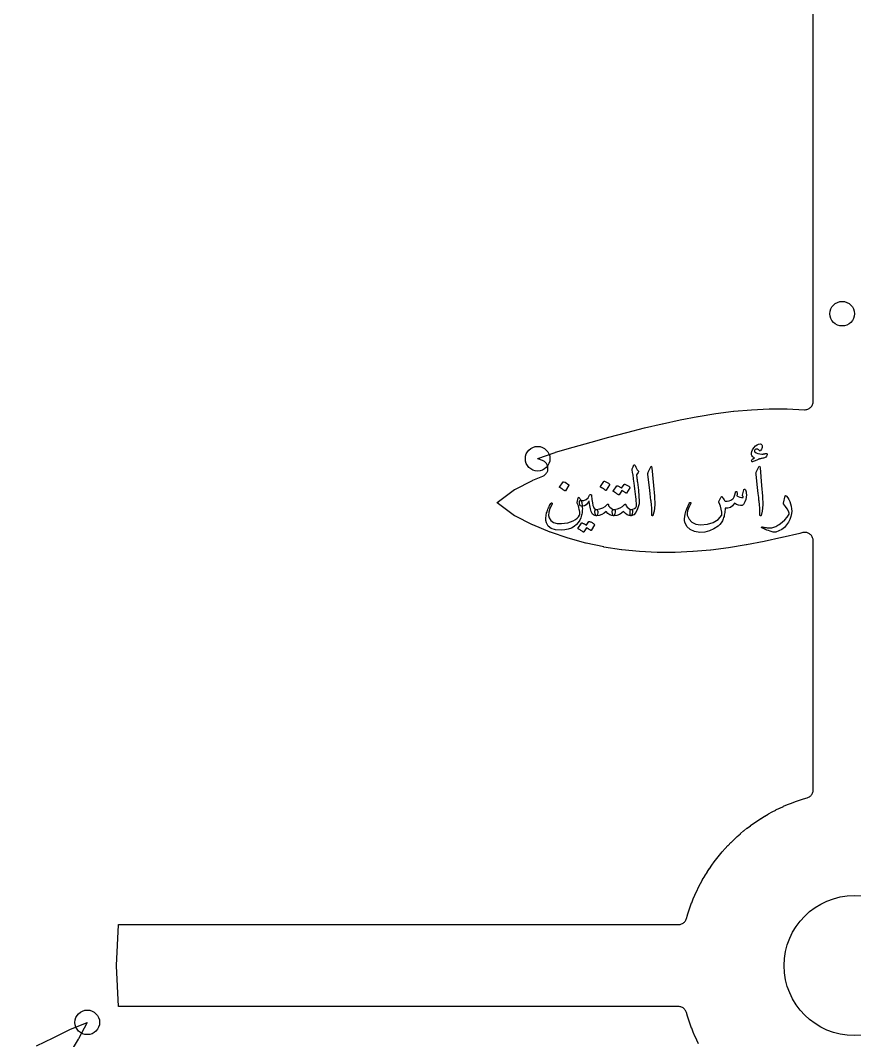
# Model space of a CAD drawing. Header units: millimetres. Extents: x -61 to 61, y -61 to 61.
# Drawn here: x -24.72 to 0.01, y -2.22 to 28.02 of the extents above; entities that cross this region are included whole.
import ezdxf

# ---------------------------------------------------------------- set-up
doc = ezdxf.new("R2010")
doc.units = ezdxf.units.MM
for name, color, linetype in [('CUT_INNER', 6, 'Continuous'), ('ENGRAVE', 7, 'Continuous'), ('TEXT', 5, 'Continuous')]:
    doc.layers.add(name, color=color, linetype=linetype)

msp = doc.modelspace()

# ---------------------------------------------------------------- linework, layer by layer
at = {"layer": 'CUT_INNER'}
for points in [[(-4.6131, -2.3203), (-4.6673, -2.2092), (-4.6686, -2.2064), (-4.7201, -2.094), (-4.7214, -2.0912), (-4.7701, -1.9775), (-4.7713, -1.9747), (-4.8172, -1.8598), (-4.8183, -1.857), (-4.8614, -1.7411), (-4.8624, -1.7382), (-4.9026, -1.6212), (-4.9036, -1.6183), (-4.9409, -1.5004), (-4.9418, -1.4975), (-4.9714, -1.3954), (-4.9795, -1.372), (-4.9899, -1.3494), (-5.0024, -1.3281), (-5.017, -1.308), (-5.0334, -1.2896), (-5.0517, -1.2728), (-5.0715, -1.2579), (-5.0927, -1.2451), (-5.115, -1.2344), (-5.1383, -1.226), (-5.1623, -1.2199), (-5.1868, -1.2162), (-5.2115, -1.215), (-21.8058, -1.215), (-21.8115, -1.2147), (-21.8121, -1.2091), (-21.8712, -0.0061), (-21.8712, 0.0061), (-21.8121, 1.2091), (-21.8115, 1.2147), (-21.8058, 1.215), (-5.2115, 1.215), (-5.1868, 1.2162), (-5.1623, 1.2199), (-5.1383, 1.226), (-5.115, 1.2344), (-5.0927, 1.2451), (-5.0715, 1.2579), (-5.0517, 1.2728), (-5.0334, 1.2896), (-5.017, 1.308), (-5.0024, 1.3281), (-4.9899, 1.3494), (-4.9795, 1.372), (-4.9714, 1.3954), (-4.9418, 1.4975), (-4.9409, 1.5004), (-4.9036, 1.6183), (-4.9026, 1.6212), (-4.8624, 1.7382), (-4.8614, 1.7411), (-4.8183, 1.857), (-4.8172, 1.8598), (-4.7713, 1.9747), (-4.7701, 1.9775), (-4.7214, 2.0912), (-4.7201, 2.094), (-4.6686, 2.2064), (-4.6673, 2.2092), (-4.6131, 2.3203), (-4.6117, 2.323), (-4.5547, 2.4328), (-4.5533, 2.4355), (-4.4937, 2.5439), (-4.4921, 2.5465), (-4.4299, 2.6534), (-4.4283, 2.656), (-4.3634, 2.7613), (-4.3618, 2.7639), (-4.2943, 2.8675), (-4.2926, 2.8701), (-4.2227, 2.9721), (-4.2209, 2.9746), (-4.1485, 3.0748), (-4.1466, 3.0773), (-4.0718, 3.1757), (-4.0699, 3.1781), (-3.9926, 3.2747), (-3.9906, 3.277), (-3.911, 3.3716), (-3.909, 3.374), (-3.8271, 3.4666), (-3.825, 3.4689), (-3.7409, 3.5595), (-3.7388, 3.5617), (-3.6524, 3.6502), (-3.6502, 3.6524), (-3.5617, 3.7388), (-3.5595, 3.7409), (-3.4689, 3.825), (-3.4666, 3.8271), (-3.374, 3.909), (-3.3716, 3.911), (-3.277, 3.9906), (-3.2747, 3.9926), (-3.1781, 4.0699), (-3.1757, 4.0718), (-3.0773, 4.1466), (-3.0748, 4.1485), (-2.9746, 4.2209), (-2.9721, 4.2227), (-2.8701, 4.2926), (-2.8675, 4.2943), (-2.7639, 4.3618), (-2.7613, 4.3634), (-2.656, 4.4283), (-2.6534, 4.4299), (-2.5465, 4.4921), (-2.5439, 4.4937), (-2.4355, 4.5533), (-2.4328, 4.5547), (-2.323, 4.6117), (-2.3203, 4.6131), (-2.2092, 4.6673), (-2.2064, 4.6686), (-2.094, 4.7201), (-2.0912, 4.7214), (-1.9775, 4.7701), (-1.9747, 4.7713), (-1.8598, 4.8172), (-1.857, 4.8183), (-1.7411, 4.8614), (-1.7382, 4.8624), (-1.6212, 4.9026), (-1.6183, 4.9036), (-1.5004, 4.9409), (-1.4975, 4.9418), (-1.3954, 4.9714), (-1.372, 4.9795), (-1.3494, 4.9899), (-1.3281, 5.0024), (-1.308, 5.017), (-1.2896, 5.0334), (-1.2728, 5.0517), (-1.2579, 5.0715), (-1.2451, 5.0927), (-1.2344, 5.115), (-1.226, 5.1383), (-1.2199, 5.1623), (-1.2162, 5.1868), (-1.215, 5.2115), (-1.215, 12.5916), (-1.2161, 12.6155), (-1.2196, 12.6392), (-1.2252, 12.6624), (-1.2331, 12.685), (-1.2431, 12.7068), (-1.2551, 12.7274), (-1.269, 12.7469), (-1.2848, 12.7649), (-1.3022, 12.7813), (-1.321, 12.796), (-1.3412, 12.8088), (-1.3626, 12.8197), (-1.3848, 12.8284), (-1.4078, 12.835), (-1.4313, 12.8394), (-1.4552, 12.8414), (-1.4791, 12.8412), (-1.5029, 12.8387), (-1.5263, 12.834), (-1.6105, 12.8127), (-1.6123, 12.8122), (-2.1385, 12.6876), (-2.1408, 12.687), (-2.6664, 12.5733), (-2.6694, 12.5727), (-3.1944, 12.4722), (-3.198, 12.4716), (-3.7224, 12.3868), (-3.7265, 12.3862), (-4.2503, 12.3194), (-4.2551, 12.3188), (-4.7783, 12.2722), (-4.7836, 12.2718), (-5.3063, 12.2473), (-5.3121, 12.2472), (-5.8344, 12.2468), (-5.8406, 12.2469), (-6.3625, 12.2723), (-6.369, 12.2728), (-6.8906, 12.3255), (-6.8974, 12.3264), (-7.4188, 12.4078), (-7.4257, 12.4091), (-7.947, 12.5207), (-7.954, 12.5224), (-8.4752, 12.6657), (-8.4823, 12.6679), (-9.0032, 12.8452), (-9.0108, 12.8481), (-9.5308, 13.0633), (-9.5396, 13.0673), (-10.0589, 13.3309), (-10.0635, 13.3334), (-10.0678, 13.3364), (-10.5869, 13.7206), (-10.5914, 13.7242), (-10.5869, 13.7279), (-10.0678, 14.1121), (-10.0635, 14.1151), (-10.0589, 14.1176), (-9.5396, 14.3812), (-9.5308, 14.3852), (-9.2324, 14.5087), (-9.2098, 14.5194), (-9.1884, 14.5323), (-9.1683, 14.5474), (-9.1499, 14.5643), (-9.1333, 14.583), (-9.1186, 14.6032), (-9.106, 14.6249), (-9.0956, 14.6477), (-9.0875, 14.6714), (-9.0819, 14.6958), (-9.0788, 14.7206), (-9.0781, 14.7456), (-9.0799, 14.7706), (-9.0843, 14.7952), (-9.0911, 14.8193), (-9.1002, 14.8426), (-9.1116, 14.8649), (-9.1252, 14.8859), (-9.1409, 14.9055), (-9.1584, 14.9234), (-9.1776, 14.9394), (-9.1983, 14.9534), (-9.2204, 14.9653), (-9.2435, 14.975), (-9.3794, 15.0238), (-9.3845, 15.026), (-9.3794, 15.0281), (-8.8606, 15.2145), (-8.8535, 15.2169), (-8.3295, 15.3704), (-8.3282, 15.3708), (-7.8014, 15.5191), (-7.2733, 15.6638), (-6.7447, 15.8039), (-6.7434, 15.8043), (-6.2167, 15.9375), (-6.2149, 15.938), (-5.6887, 16.0626), (-5.6863, 16.0632), (-5.1607, 16.1769), (-5.1578, 16.1775), (-4.6328, 16.278), (-4.6292, 16.2786), (-4.1048, 16.3634), (-4.1007, 16.364), (-3.5768, 16.4309), (-3.5721, 16.4314), (-3.0489, 16.478), (-3.0436, 16.4784), (-2.5208, 16.5029), (-2.5151, 16.503), (-1.9928, 16.5034), (-1.9866, 16.5033), (-1.4771, 16.4785), (-1.4518, 16.4786), (-1.4267, 16.4812), (-1.4019, 16.4863), (-1.3778, 16.4939), (-1.3546, 16.5039), (-1.3325, 16.5162), (-1.3117, 16.5307), (-1.2926, 16.5472), (-1.2752, 16.5655), (-1.2597, 16.5856), (-1.2463, 16.607), (-1.2352, 16.6297), (-1.2264, 16.6535), (-1.2201, 16.6779), (-1.2163, 16.703), (-1.215, 16.7282), (-1.215, 28.8649)], [(-24.2446, -2.3829), (-23.7531, -2.1382), (-23.7519, -2.1376), (-23.2606, -1.8995), (-23.2537, -1.8964), (-22.7437, -1.686), (-22.7389, -1.6843), (-22.7413, -1.6894), (-23.0004, -2.1759), (-23.0042, -2.1824), (-23.2893, -2.648)]]:
    msp.add_lwpolyline(points, dxfattribs=at)
msp.add_circle((0, 0), 2.075, dxfattribs=at)
at = {"layer": 'ENGRAVE'}
for centre, radius in [((0, 17.3597), 40.0734), ((-0.356, 19.325), 0.3645), ((-9.3854, 15.026), 0.3645), ((-22.7383, -1.6838), 0.3645)]:
    msp.add_circle(centre, radius, dxfattribs=at)
at = {"layer": 'TEXT'}
for points in [[(-2.6563, 15.05), (-2.6839, 15.0448), (-2.7095, 15.0399), (-2.7331, 15.0353), (-2.7548, 15.0309), (-2.7743, 15.0267), (-2.7916, 15.0225), (-2.8066, 15.0182), (-2.8193, 15.014), (-2.8323, 15.0092), (-2.8479, 15.0031), (-2.8662, 14.9959), (-2.8871, 14.9875), (-2.9107, 14.9778), (-2.9369, 14.9666), (-2.9657, 14.954), (-2.9972, 14.9399), (-3.0101, 14.9356), (-3.0211, 14.9356), (-3.0302, 14.9399), (-3.0375, 14.9483), (-3.0418, 14.9691), (-3.0295, 14.9933), (-3.0006, 15.021), (-2.9549, 15.0521), (-2.9898, 15.072), (-3.0163, 15.0934), (-3.0343, 15.1164), (-3.0438, 15.1411), (-3.0457, 15.1875), (-3.0343, 15.2379), (-3.0097, 15.2923), (-2.9718, 15.3507), (-2.9267, 15.403), (-2.8802, 15.4391), (-2.8325, 15.4591), (-2.7833, 15.463), (-2.7559, 15.4561), (-2.7373, 15.4418), (-2.7274, 15.4201), (-2.7262, 15.391), (-2.7309, 15.3595), (-2.7389, 15.3306), (-2.75, 15.3044), (-2.7643, 15.2808), (-2.7786, 15.2643), (-2.7918, 15.257), (-2.804, 15.259), (-2.8151, 15.2702), (-2.8278, 15.287), (-2.8426, 15.2994), (-2.8596, 15.3072), (-2.8786, 15.3105), (-2.8986, 15.3105), (-2.9162, 15.3062), (-2.9315, 15.2978), (-2.9443, 15.2851), (-2.9537, 15.2697), (-2.9565, 15.2554), (-2.9526, 15.2422), (-2.9422, 15.23), (-2.903, 15.201), (-2.8553, 15.1797), (-2.7992, 15.1661), (-2.7346, 15.1601), (-2.729, 15.1603), (-2.7227, 15.1609), (-2.7158, 15.1619), (-2.7082, 15.1633), (-2.6999, 15.1649), (-2.691, 15.1667), (-2.6814, 15.1687), (-2.6711, 15.1707), (-2.66, 15.1728), (-2.6499, 15.1747), (-2.6409, 15.1765), (-2.633, 15.1781), (-2.626, 15.1795), (-2.6197, 15.1805), (-2.6143, 15.1811), (-2.6097, 15.1813), (-2.6009, 15.1804), (-2.5938, 15.1776), (-2.5882, 15.173), (-2.5843, 15.1665), (-2.5818, 15.1602), (-2.5806, 15.1543), (-2.5807, 15.1486), (-2.5822, 15.1432), (-2.6027, 15.1048), (-2.6219, 15.0765), (-2.6397, 15.0582), (-2.6563, 15.05)], [(-6.5784, 14.7281), (-6.5641, 14.7626), (-6.553, 14.79), (-6.5451, 14.8103), (-6.5403, 14.8234), (-6.5366, 14.8317), (-6.5318, 14.8377), (-6.526, 14.8413), (-6.5191, 14.8424), (-6.5113, 14.8411), (-6.5048, 14.8371), (-6.4997, 14.8305), (-6.4958, 14.8213), (-6.4782, 14.7759), (-6.4572, 14.735), (-6.4327, 14.6986), (-6.4048, 14.6667), (-6.397, 14.6565), (-6.3947, 14.645), (-6.398, 14.6321), (-6.4069, 14.618), (-6.4535, 14.5523), (-6.4503, 14.5229), (-6.4471, 14.4941), (-6.444, 14.4657), (-6.4408, 14.4379), (-6.4376, 14.4107), (-6.4344, 14.3839), (-6.4312, 14.3577), (-6.4281, 14.3321), (-6.3988, 14.0943), (-6.381, 13.9085), (-6.3745, 13.7745), (-6.3794, 13.6925), (-6.4193, 13.5436), (-6.4715, 13.4336), (-6.5358, 13.3625), (-6.6123, 13.3303), (-6.6144, 13.3303), (-6.6166, 13.3303), (-6.6187, 13.3303), (-6.6208, 13.3303), (-6.6334, 13.3422), (-6.6414, 13.3695), (-6.645, 13.4121), (-6.6441, 13.4701), (-6.6421, 13.4916), (-6.6361, 13.5072), (-6.6262, 13.517), (-6.6123, 13.5209), (-6.5586, 13.5317), (-6.5138, 13.5511), (-6.4781, 13.5793), (-6.4514, 13.6162), (-6.4532, 13.6606), (-6.4564, 13.711), (-6.4611, 13.7675), (-6.4673, 13.8301), (-6.4747, 13.8986), (-6.4834, 13.9726), (-6.4933, 14.0521), (-6.5043, 14.1372), (-6.5145, 14.2209), (-6.5239, 14.2961), (-6.5325, 14.3628), (-6.5403, 14.421), (-6.5471, 14.4708), (-6.5525, 14.5121), (-6.5566, 14.5449), (-6.5594, 14.5692), (-6.5806, 14.69), (-6.5812, 14.7019), (-6.5811, 14.7122), (-6.5802, 14.7209), (-6.5784, 14.7281)], [(-6.0532, 14.7493), (-6.033, 14.7884), (-6.0167, 14.8022), (-6.0044, 14.7906), (-5.996, 14.7535), (-5.9473, 14.2346), (-5.9183, 13.9162), (-5.9119, 13.6618), (-5.9279, 13.4714), (-5.9664, 13.3452), (-5.9734, 13.3348), (-5.9796, 13.3293), (-5.9851, 13.3285), (-5.9897, 13.3325), (-5.9934, 13.3387), (-5.996, 13.3467), (-5.9976, 13.3567), (-5.9982, 13.3685), (-5.9982, 13.4602), (-6.0024, 13.5575), (-6.0109, 13.6603), (-6.0236, 13.7687), (-6.0264, 13.797), (-6.0347, 13.8736), (-6.0486, 13.9982), (-6.068, 14.1711), (-6.1146, 14.5544), (-6.1157, 14.5748), (-6.1146, 14.5936), (-6.1115, 14.6108), (-6.1062, 14.6264)], [(-2.849, 14.7493), (-2.8287, 14.7884), (-2.8125, 14.8022), (-2.8002, 14.7906), (-2.7918, 14.7535), (-2.7431, 14.2346), (-2.7141, 13.9162), (-2.7076, 13.6618), (-2.7236, 13.4714), (-2.7622, 13.3452), (-2.7692, 13.3348), (-2.7754, 13.3293), (-2.7808, 13.3285), (-2.7855, 13.3325), (-2.7892, 13.3387), (-2.7918, 13.3467), (-2.7934, 13.3567), (-2.7939, 13.3685), (-2.7939, 13.4602), (-2.7982, 13.5575), (-2.8066, 13.6603), (-2.8193, 13.7687), (-2.8221, 13.797), (-2.8305, 13.8736), (-2.8444, 13.9982), (-2.8638, 14.1711), (-2.9104, 14.5544), (-2.9115, 14.5748), (-2.9104, 14.5936), (-2.9072, 14.6108), (-2.9019, 14.6264)], [(-8.6306, 14.3384), (-8.6279, 14.3411), (-8.6242, 14.3426), (-8.6195, 14.3432), (-8.6136, 14.3426), (-8.5725, 14.326), (-8.5337, 14.3056), (-8.4973, 14.2815), (-8.4633, 14.2537), (-8.46, 14.2495), (-8.4585, 14.2452), (-8.4589, 14.241), (-8.4612, 14.2368), (-8.5607, 14.0758), (-8.5644, 14.072), (-8.5692, 14.071), (-8.575, 14.073), (-8.5819, 14.0779), (-8.5878, 14.0822), (-8.5972, 14.0885), (-8.6101, 14.097), (-8.6263, 14.1076), (-8.6463, 14.1203), (-8.6703, 14.1351), (-8.6982, 14.152), (-8.7301, 14.1711), (-8.7344, 14.1743), (-8.7365, 14.1775), (-8.7365, 14.1806), (-8.7344, 14.1838)], [(-7.4213, 14.3532), (-7.4187, 14.3559), (-7.415, 14.3575), (-7.4102, 14.358), (-7.4044, 14.3575), (-7.3632, 14.3408), (-7.3244, 14.3204), (-7.288, 14.2963), (-7.254, 14.2685), (-7.2507, 14.2643), (-7.2492, 14.26), (-7.2496, 14.2558), (-7.2519, 14.2516), (-7.3514, 14.0906), (-7.3551, 14.0868), (-7.3599, 14.0859), (-7.3657, 14.0878), (-7.3726, 14.0927), (-7.3786, 14.097), (-7.388, 14.1033), (-7.4008, 14.1118), (-7.4171, 14.1224), (-7.4371, 14.1351), (-7.461, 14.1499), (-7.489, 14.1669), (-7.5209, 14.1859), (-7.5251, 14.1891), (-7.5272, 14.1923), (-7.5272, 14.1955), (-7.5251, 14.1986)], [(-6.8177, 14.2664), (-6.8151, 14.2691), (-6.8114, 14.2706), (-6.8066, 14.2712), (-6.8008, 14.2706), (-6.78, 14.2628), (-6.7598, 14.2542), (-6.7402, 14.2448), (-6.7214, 14.2346), (-6.7031, 14.2235), (-6.6851, 14.2113), (-6.6676, 14.1981), (-6.6504, 14.1838), (-6.6471, 14.1794), (-6.6457, 14.1748), (-6.6461, 14.1699), (-6.6483, 14.1647), (-6.75, 14.0038), (-6.7528, 14.0017), (-6.7569, 14.0017), (-6.7623, 14.0038), (-6.769, 14.008), (-6.7737, 14.0119), (-6.7812, 14.0173), (-6.7917, 14.0241), (-6.805, 14.0324), (-6.8215, 14.0422), (-6.841, 14.0538), (-6.8638, 14.0671), (-6.8898, 14.0822), (-6.9702, 13.9572), (-6.9739, 13.9534), (-6.9787, 13.9524), (-6.9845, 13.9544), (-6.9914, 13.9593), (-6.9974, 13.9636), (-7.0068, 13.9699), (-7.0196, 13.9784), (-7.0359, 13.989), (-7.0559, 14.0017), (-7.0798, 14.0165), (-7.1078, 14.0334), (-7.1397, 14.0525), (-7.143, 14.0557), (-7.1444, 14.0589), (-7.144, 14.062), (-7.1418, 14.0652), (-7.038, 14.2198), (-7.0353, 14.2225), (-7.0316, 14.224), (-7.0269, 14.2246), (-7.0211, 14.224), (-7.0033, 14.2183), (-6.9861, 14.2116), (-6.9694, 14.204), (-6.9533, 14.1955), (-6.9377, 14.1861), (-6.9226, 14.1761), (-6.908, 14.1655), (-6.894, 14.1542)], [(-7.6458, 13.3303), (-7.6883, 13.3405), (-7.7247, 13.3584), (-7.755, 13.3839), (-7.7792, 13.4172), (-7.7985, 13.4639), (-7.8184, 13.5363), (-7.8388, 13.6344), (-7.8597, 13.7581), (-7.861, 13.763), (-7.8629, 13.765), (-7.8653, 13.7641), (-7.8682, 13.7602), (-7.9054, 13.7036), (-7.9492, 13.6607), (-7.9996, 13.6316), (-8.0567, 13.6162), (-8.0892, 13.6182), (-8.1149, 13.6327), (-8.1337, 13.6595), (-8.1456, 13.6988), (-8.1477, 13.7434), (-8.1393, 13.7735), (-8.1202, 13.789), (-8.0905, 13.7899), (-8.014, 13.7884), (-7.9476, 13.8137), (-7.8912, 13.8657), (-7.8449, 13.9445), (-7.8381, 13.9572), (-7.8306, 13.9657), (-7.8222, 13.9699), (-7.8131, 13.9699), (-7.8037, 13.9663), (-7.7967, 13.9599), (-7.7921, 13.9505), (-7.7898, 13.9381), (-7.7767, 13.8135), (-7.7628, 13.7147), (-7.7481, 13.6419), (-7.7326, 13.5951), (-7.7153, 13.5658), (-7.695, 13.5437), (-7.6719, 13.5287), (-7.6458, 13.5209), (-7.6216, 13.5114), (-7.6061, 13.4913), (-7.5993, 13.4606), (-7.6013, 13.4193), (-7.6089, 13.3788), (-7.6188, 13.3505), (-7.6311, 13.3343), (-7.6458, 13.3303)], [(-3.2726, 14.0991), (-3.2688, 14.1084), (-3.2641, 14.115), (-3.2583, 14.119), (-3.2514, 14.1203), (-3.2425, 14.1192), (-3.235, 14.116), (-3.2287, 14.1107), (-3.2238, 14.1033), (-3.2118, 14.0769), (-3.2032, 14.044), (-3.198, 14.0049), (-3.1963, 13.9593), (-3.2009, 13.8849), (-3.2148, 13.8143), (-3.238, 13.7473), (-3.2704, 13.684), (-3.2816, 13.6688), (-3.2937, 13.657), (-3.307, 13.6487), (-3.3213, 13.6438), (-3.373, 13.6405), (-3.4287, 13.6496), (-3.4884, 13.6712), (-3.5521, 13.7052), (-3.6057, 13.6317), (-3.6691, 13.5829), (-3.7423, 13.5587), (-3.8253, 13.5591), (-3.828, 13.5144), (-3.8319, 13.4714), (-3.837, 13.4302), (-3.8433, 13.3907), (-3.8508, 13.3526), (-3.8594, 13.3158), (-3.8693, 13.2801), (-3.8804, 13.2456), (-3.906, 13.1834), (-3.9407, 13.126), (-3.9844, 13.0733), (-4.0371, 13.0254), (-4.1603, 12.9433), (-4.2907, 12.8856), (-4.4282, 12.8522), (-4.5729, 12.8432), (-4.7358, 12.8653), (-4.8646, 12.9232), (-4.9592, 13.0168), (-5.0197, 13.1461), (-5.0279, 13.1927), (-5.0293, 13.2477), (-5.0237, 13.3113), (-5.0113, 13.3833), (-4.9913, 13.4622), (-4.9631, 13.5442), (-4.9267, 13.6295), (-4.8821, 13.7179), (-4.8785, 13.7235), (-4.8741, 13.7274), (-4.869, 13.7298), (-4.863, 13.7306), (-4.8571, 13.7301), (-4.8519, 13.7285), (-4.8475, 13.7258), (-4.844, 13.7221), (-4.8416, 13.7167), (-4.8408, 13.711), (-4.8416, 13.7051), (-4.844, 13.6988), (-4.9006, 13.5812), (-4.9371, 13.4844), (-4.9536, 13.4086), (-4.9498, 13.3536), (-4.8964, 13.2325), (-4.8122, 13.1445), (-4.6973, 13.0896), (-4.5517, 13.0677), (-4.3481, 13.0807), (-4.1758, 13.1323), (-4.0347, 13.2226), (-3.9248, 13.3515), (-3.9252, 13.4365), (-3.9391, 13.5262), (-3.9665, 13.6207), (-4.0074, 13.72), (-4.0126, 13.7301), (-4.0154, 13.7391), (-4.0158, 13.747), (-4.0138, 13.7539), (-4.0024, 13.7775), (-3.9915, 13.7997), (-3.9812, 13.8204), (-3.9714, 13.8397), (-3.9622, 13.8572), (-3.9534, 13.8728), (-3.9452, 13.8863), (-3.9375, 13.8979), (-3.9332, 13.9028), (-3.9285, 13.9048), (-3.9236, 13.9039), (-3.9185, 13.9), (-3.9158, 13.8971), (-3.9121, 13.8926), (-3.9074, 13.8865), (-3.9015, 13.8788), (-3.8949, 13.8696), (-3.8878, 13.8587), (-3.8801, 13.8463), (-3.8719, 13.8323), (-3.8552, 13.8053), (-3.8412, 13.7857), (-3.8298, 13.7735), (-3.8211, 13.7687), (-3.766, 13.7641), (-3.7109, 13.7735), (-3.6559, 13.7969), (-3.6008, 13.8344), (-3.5808, 13.8593), (-3.5611, 13.9), (-3.5416, 13.9567), (-3.5225, 14.0292), (-3.5206, 14.0361), (-3.5172, 14.0419), (-3.5121, 14.0467), (-3.5055, 14.0504), (-3.4993, 14.0528), (-3.4933, 14.0536), (-3.4876, 14.0528), (-3.4822, 14.0504), (-3.4741, 14.0372), (-3.4711, 14.0123), (-3.4731, 13.9757), (-3.4801, 13.9276), (-3.4373, 13.9013), (-3.3917, 13.8841), (-3.3431, 13.8759), (-3.2916, 13.8767), (-3.2923, 13.8922), (-3.2943, 13.9048), (-3.2976, 13.9145), (-3.3022, 13.9212), (-3.3075, 13.9276), (-3.3107, 13.9339), (-3.3117, 13.9403), (-3.3107, 13.9466)], [(-2.0464, 13.9212), (-2.0452, 13.925), (-2.0437, 13.9281), (-2.042, 13.9303), (-2.04, 13.9318), (-2.034, 13.9323), (-2.0268, 13.9297), (-2.0182, 13.9238), (-2.0082, 13.9148), (-1.9696, 13.8689), (-1.9362, 13.8158), (-1.9082, 13.7556), (-1.8854, 13.6882), (-1.8677, 13.6157), (-1.8568, 13.5442), (-1.8528, 13.4738), (-1.8557, 13.4045), (-1.8745, 13.3131), (-1.9055, 13.2255), (-1.9487, 13.1416), (-2.004, 13.0614), (-2.0702, 12.9887), (-2.1459, 12.9295), (-2.2311, 12.8839), (-2.3259, 12.8517), (-2.3513, 12.8463), (-2.3767, 12.8448), (-2.4021, 12.8473), (-2.4276, 12.8538), (-2.4861, 12.8743), (-2.539, 12.8933), (-2.5862, 12.9108), (-2.6277, 12.9269), (-2.6634, 12.9415), (-2.6931, 12.9547), (-2.7168, 12.9664), (-2.7346, 12.9767), (-2.7383, 12.9798), (-2.741, 12.983), (-2.7426, 12.9862), (-2.7431, 12.9894), (-2.7427, 12.9935), (-2.7415, 12.9973), (-2.7395, 13.0009), (-2.7368, 13.0042), (-2.7332, 13.0067), (-2.7288, 13.0079), (-2.7236, 13.0078), (-2.7177, 13.0063), (-2.6814, 12.9966), (-2.6467, 12.9886), (-2.6137, 12.9823), (-2.5822, 12.9777), (-2.552, 12.9749), (-2.5229, 12.9738), (-2.4948, 12.9743), (-2.4678, 12.9767), (-2.4409, 12.981), (-2.413, 12.9875), (-2.3842, 12.9963), (-2.3545, 13.0074), (-2.3238, 13.0208), (-2.2923, 13.0368), (-2.2598, 13.0552), (-2.2264, 13.0762), (-2.1325, 13.1437), (-2.0522, 13.217), (-1.9853, 13.2962), (-1.932, 13.3812), (-1.9285, 13.388), (-1.9267, 13.396), (-1.9264, 13.405), (-1.9278, 13.415), (-1.95, 13.4745), (-1.9849, 13.5405), (-2.0326, 13.6132), (-2.0929, 13.6925), (-2.0956, 13.6975), (-2.0972, 13.702), (-2.0977, 13.706), (-2.0972, 13.7094)], [(-8.1202, 13.828), (-8.1081, 13.8066), (-8.0972, 13.7828), (-8.0874, 13.7563), (-8.0789, 13.7274), (-8.0718, 13.6959), (-8.0665, 13.6615), (-8.0628, 13.6244), (-8.0609, 13.5845), (-8.0597, 13.5435), (-8.0604, 13.5032), (-8.0629, 13.4636), (-8.0672, 13.4246), (-8.0735, 13.3861), (-8.0815, 13.3481), (-8.0915, 13.3104), (-8.1032, 13.2732), (-8.1349, 13.2025), (-8.179, 13.1366), (-8.2355, 13.0754), (-8.3044, 13.019), (-8.385, 12.9714), (-8.4765, 12.9364), (-8.5788, 12.9142), (-8.692, 12.9047), (-8.8539, 12.9143), (-8.9795, 12.9539), (-9.0688, 13.0234), (-9.1219, 13.1228), (-9.1377, 13.1944), (-9.1426, 13.2673), (-9.1366, 13.3416), (-9.1198, 13.4172), (-9.1076, 13.4559), (-9.0944, 13.4937), (-9.0801, 13.5305), (-9.0647, 13.5665), (-9.0483, 13.6016), (-9.0308, 13.6361), (-9.0123, 13.6699), (-8.9927, 13.7031), (-8.9876, 13.7086), (-8.9827, 13.7126), (-8.978, 13.715), (-8.9737, 13.7158), (-8.9678, 13.7151), (-8.9631, 13.7131), (-8.9594, 13.7098), (-8.9567, 13.7052), (-8.9553, 13.6996), (-8.9551, 13.6935), (-8.9563, 13.6869), (-8.9588, 13.6798), (-9.0216, 13.5494), (-9.0573, 13.4378), (-9.0661, 13.345), (-9.0478, 13.271), (-8.9923, 13.1906), (-8.9128, 13.1355), (-8.8091, 13.1059), (-8.6814, 13.1016), (-8.5841, 13.1118), (-8.4935, 13.1297), (-8.4094, 13.1552), (-8.332, 13.1884), (-8.2668, 13.2255), (-8.2134, 13.2647), (-8.1715, 13.306), (-8.1414, 13.3494), (-8.1403, 13.3517), (-8.1393, 13.3544), (-8.1382, 13.3575), (-8.1371, 13.361), (-8.1361, 13.3651), (-8.135, 13.3698), (-8.134, 13.3751), (-8.1329, 13.3812), (-8.1314, 13.3889), (-8.1313, 13.3994), (-8.1325, 13.4127), (-8.135, 13.4288), (-8.1385, 13.4477), (-8.1424, 13.4693), (-8.1469, 13.4937), (-8.152, 13.5209), (-8.1639, 13.5753), (-8.1784, 13.6242), (-8.1956, 13.6675), (-8.2155, 13.7052), (-8.2171, 13.7109), (-8.2176, 13.7174), (-8.2171, 13.7246), (-8.2155, 13.7327), (-8.1795, 13.8661), (-8.1772, 13.8726), (-8.1747, 13.8773), (-8.1719, 13.88), (-8.1689, 13.881), (-8.1668, 13.8816), (-8.1647, 13.8815), (-8.1625, 13.8806), (-8.1604, 13.8788), (-8.1516, 13.8709), (-8.1419, 13.8598), (-8.1314, 13.8455), (-8.1202, 13.828)], [(-7.1291, 13.5209), (-7.1123, 13.5155), (-7.0999, 13.5098), (-7.0921, 13.5039), (-7.0888, 13.4976), (-7.0872, 13.4881), (-7.0867, 13.4765), (-7.0872, 13.4627), (-7.0888, 13.4468), (-7.0969, 13.3959), (-7.1063, 13.3595), (-7.117, 13.3376), (-7.1291, 13.3303), (-7.1862, 13.3384), (-7.2434, 13.3626), (-7.3006, 13.403), (-7.3578, 13.4595), (-7.4123, 13.4078), (-7.4785, 13.369), (-7.5563, 13.3432), (-7.6458, 13.3303), (-7.6555, 13.3323), (-7.6633, 13.3383), (-7.6692, 13.3482), (-7.6733, 13.3621), (-7.6903, 13.4511), (-7.6921, 13.461), (-7.6913, 13.4717), (-7.6879, 13.4832), (-7.6818, 13.4955), (-7.6748, 13.5051), (-7.6665, 13.5125), (-7.6568, 13.5178), (-7.6458, 13.5209), (-7.5389, 13.5368), (-7.451, 13.5654), (-7.3821, 13.6067), (-7.3324, 13.6607), (-7.3265, 13.6681), (-7.3197, 13.6734), (-7.3117, 13.6766), (-7.3027, 13.6777), (-7.2944, 13.6765), (-7.2884, 13.6729), (-7.2849, 13.6669), (-7.2837, 13.6586), (-7.2834, 13.6507), (-7.2826, 13.6438), (-7.2813, 13.6379), (-7.2794, 13.6332), (-7.2438, 13.5904), (-7.2069, 13.5575), (-7.1686, 13.5343), (-7.1291, 13.5209)], [(-6.6123, 13.5209), (-6.5955, 13.5155), (-6.5832, 13.5098), (-6.5754, 13.5039), (-6.5721, 13.4976), (-6.5705, 13.4881), (-6.57, 13.4765), (-6.5705, 13.4627), (-6.5721, 13.4468), (-6.5802, 13.3959), (-6.5896, 13.3595), (-6.6003, 13.3376), (-6.6123, 13.3303), (-6.6695, 13.3384), (-6.7267, 13.3626), (-6.7839, 13.403), (-6.841, 13.4595), (-6.8956, 13.4078), (-6.9618, 13.369), (-7.0396, 13.3432), (-7.1291, 13.3303), (-7.1387, 13.3323), (-7.1465, 13.3383), (-7.1525, 13.3482), (-7.1566, 13.3621), (-7.1735, 13.4511), (-7.1754, 13.461), (-7.1746, 13.4717), (-7.1712, 13.4832), (-7.1651, 13.4955), (-7.158, 13.5051), (-7.1497, 13.5125), (-7.14, 13.5178), (-7.1291, 13.5209), (-7.0221, 13.5368), (-6.9342, 13.5654), (-6.8654, 13.6067), (-6.8156, 13.6607), (-6.8098, 13.6681), (-6.8029, 13.6734), (-6.795, 13.6766), (-6.786, 13.6777), (-6.7776, 13.6765), (-6.7717, 13.6729), (-6.7681, 13.6669), (-6.7669, 13.6586), (-6.7667, 13.6507), (-6.7659, 13.6438), (-6.7645, 13.6379), (-6.7627, 13.6332), (-6.7271, 13.5904), (-6.6901, 13.5575), (-6.6519, 13.5343), (-6.6123, 13.5209)], [(-7.8661, 13.163), (-7.8634, 13.1657), (-7.8597, 13.1673), (-7.8549, 13.1678), (-7.8491, 13.1673), (-7.8283, 13.1595), (-7.8081, 13.1509), (-7.7886, 13.1415), (-7.7697, 13.1313), (-7.7514, 13.1201), (-7.7334, 13.108), (-7.7159, 13.0947), (-7.6987, 13.0804), (-7.6954, 13.0761), (-7.694, 13.0714), (-7.6944, 13.0665), (-7.6966, 13.0614), (-7.7983, 12.9004), (-7.8011, 12.8983), (-7.8052, 12.8983), (-7.8106, 12.9004), (-7.8173, 12.9047), (-7.822, 12.9086), (-7.8295, 12.9139), (-7.84, 12.9207), (-7.8533, 12.929), (-7.8698, 12.9389), (-7.8894, 12.9505), (-7.9121, 12.9638), (-7.9381, 12.9788), (-8.0185, 12.8538), (-8.0222, 12.85), (-8.027, 12.8491), (-8.0328, 12.8511), (-8.0397, 12.856), (-8.0457, 12.8602), (-8.0551, 12.8665), (-8.0679, 12.875), (-8.0842, 12.8856), (-8.1042, 12.8983), (-8.1281, 12.9131), (-8.1561, 12.9301), (-8.188, 12.9491), (-8.1913, 12.9523), (-8.1927, 12.9555), (-8.1923, 12.9587), (-8.1901, 12.9618), (-8.0863, 13.1164), (-8.0837, 13.1191), (-8.08, 13.1207), (-8.0752, 13.1212), (-8.0694, 13.1207), (-8.0516, 13.1149), (-8.0344, 13.1082), (-8.0177, 13.1006), (-8.0016, 13.0921), (-7.986, 13.0828), (-7.9709, 13.0728), (-7.9563, 13.0621), (-7.9423, 13.0508)]]:
    msp.add_lwpolyline(points, close=True, dxfattribs=at)

doc.saveas('drawing.dxf')
